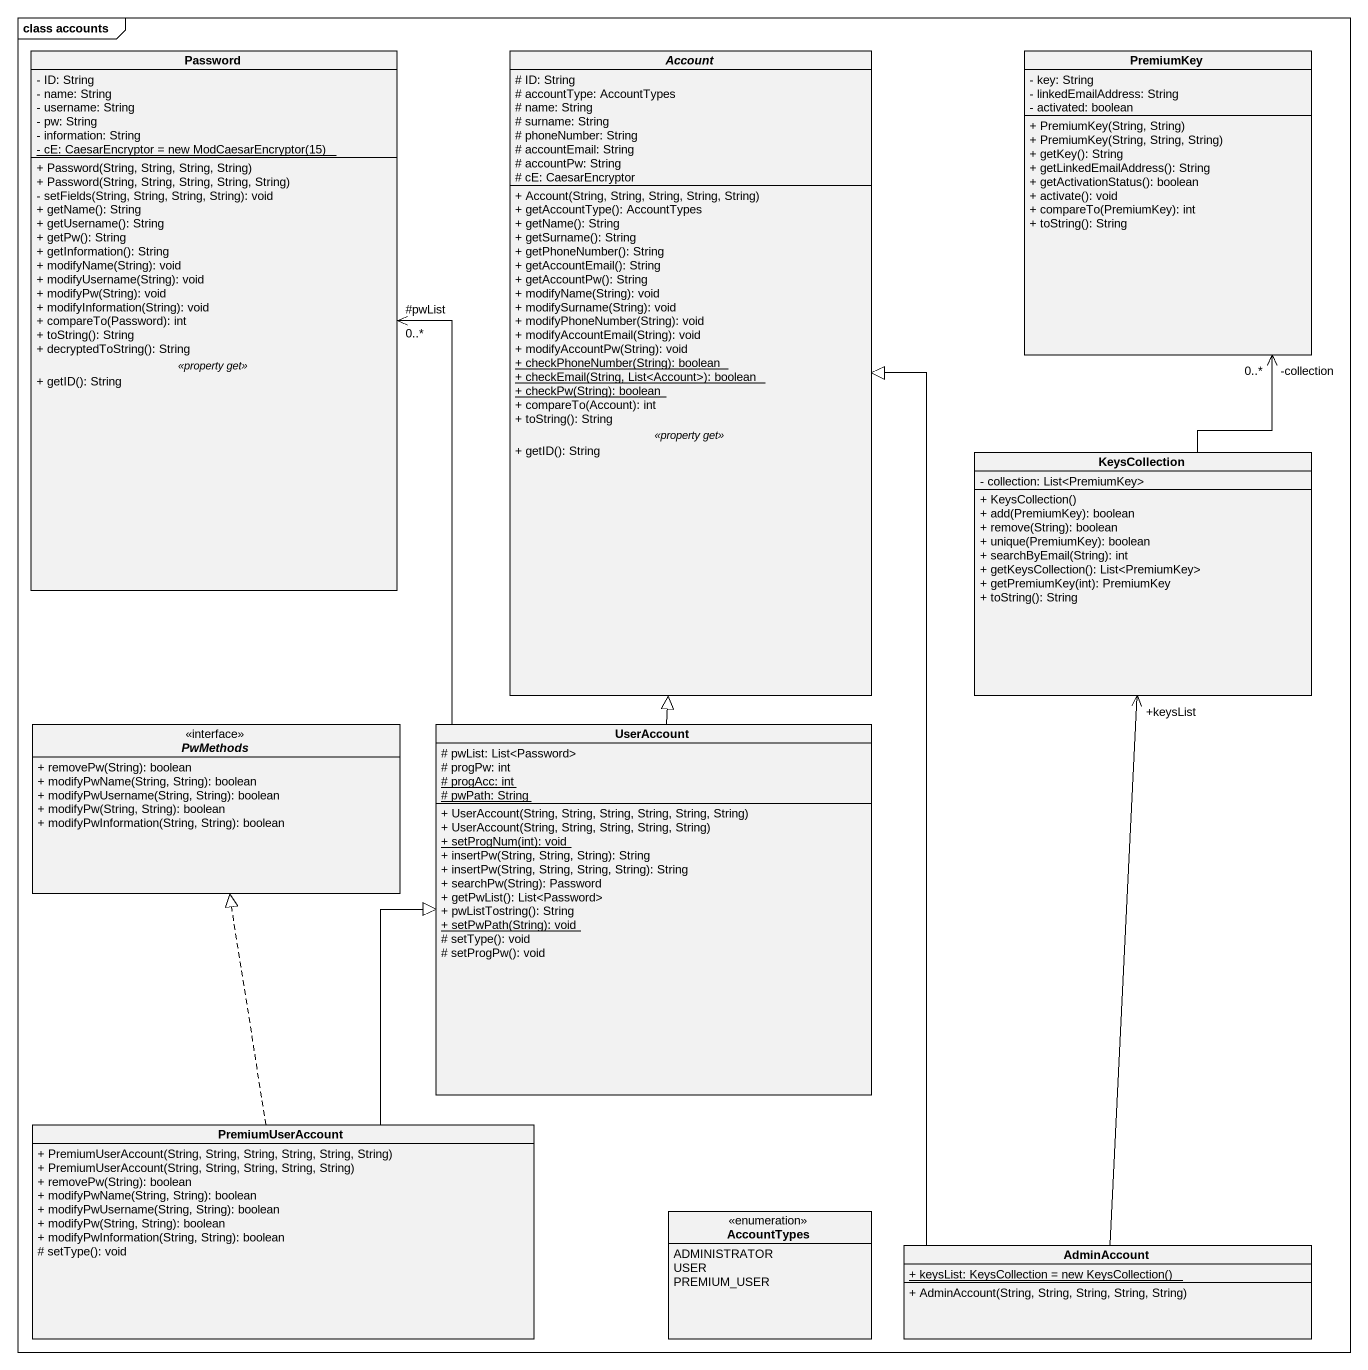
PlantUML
@startuml
mainframe class accounts
hide circle
hide empty members
skinparam classAttributeIconSize 0
class Password {
  - ID: String
  - name: String
  - username: String
  - pw: String
  - information: String
  {static} {field} - cE: CaesarEncryptor = new ModCaesarEncryptor(15)
  --
  + Password(String, String, String, String)
  + Password(String, String, String, String, String)
  - setFields(String, String, String, String): void
  + getName(): String
  + getUsername(): String
  + getPw(): String
  + getInformation(): String
  + modifyName(String): void
  + modifyUsername(String): void
  + modifyPw(String): void
  + modifyInformation(String): void
  + compareTo(Password): int
  + toString(): String
  + decryptedToString(): String
  .. <<property get>> ..
  + getID(): String
}
abstract class Account {
  # ID: String
  # accountType: AccountTypes
  # name: String
  # surname: String
  # phoneNumber: String
  # accountEmail: String
  # accountPw: String
  # cE: CaesarEncryptor
  --
  + Account(String, String, String, String, String)
  + getAccountType(): AccountTypes
  + getName(): String
  + getSurname(): String
  + getPhoneNumber(): String
  + getAccountEmail(): String
  + getAccountPw(): String
  + modifyName(String): void
  + modifySurname(String): void
  + modifyPhoneNumber(String): void
  + modifyAccountEmail(String): void
  + modifyAccountPw(String): void
  {static} + checkPhoneNumber(String): boolean
  {static} + checkEmail(String, List<Account>): boolean
  {static} + checkPw(String): boolean
  + compareTo(Account): int
  + toString(): String
  .. <<property get>> ..
  + getID(): String
}
class PremiumKey {
  - key: String
  - linkedEmailAddress: String
  - activated: boolean
  + PremiumKey(String, String)
  + PremiumKey(String, String, String)
  + getKey(): String
  + getLinkedEmailAddress(): String
  + getActivationStatus(): boolean
  + activate(): void
  + compareTo(PremiumKey): int
  + toString(): String
}
class KeysCollection {
  - collection: List<PremiumKey>
  + KeysCollection()
  + add(PremiumKey): boolean
  + remove(String): boolean
  + unique(PremiumKey): boolean
  + searchByEmail(String): int
  + getKeysCollection(): List<PremiumKey>
  + getPremiumKey(int): PremiumKey
  + toString(): String
}
interface PwMethods {
  + removePw(String): boolean
  + modifyPwName(String, String): boolean
  + modifyPwUsername(String, String): boolean
  + modifyPw(String, String): boolean
  + modifyPwInformation(String, String): boolean
}
class UserAccount {
  # pwList: List<Password>
  # progPw: int
  {static} # progAcc: int
  {static} # pwPath: String
  + UserAccount(String, String, String, String, String, String)
  + UserAccount(String, String, String, String, String)
  {static} + setProgNum(int): void
  + insertPw(String, String, String): String
  + insertPw(String, String, String, String): String
  + searchPw(String): Password
  + getPwList(): List<Password>
  + pwListTostring(): String
  {static} + setPwPath(String): void
  # setType(): void
  # setProgPw(): void
}
class PremiumUserAccount {
  + PremiumUserAccount(String, String, String, String, String, String)
  + PremiumUserAccount(String, String, String, String, String)
  + removePw(String): boolean
  + modifyPwName(String, String): boolean
  + modifyPwUsername(String, String): boolean
  + modifyPw(String, String): boolean
  + modifyPwInformation(String, String): boolean
  # setType(): void
}
enum AccountTypes {
  ADMINISTRATOR
  USER
  PREMIUM_USER
}
class AdminAccount {
  {static} {field} + keysList: KeysCollection = new KeysCollection()
  + AdminAccount(String, String, String, String, String)
}
KeysCollection -up-> "-collection\n0..*" PremiumKey
UserAccount -up-> "#pwList\n0..*" Password
UserAccount -up-|> Account
PremiumUserAccount .up.|> PwMethods
PremiumUserAccount -up-|> UserAccount
AdminAccount -up-|> Account
AdminAccount -up-> "+keysList" KeysCollection
@enduml
